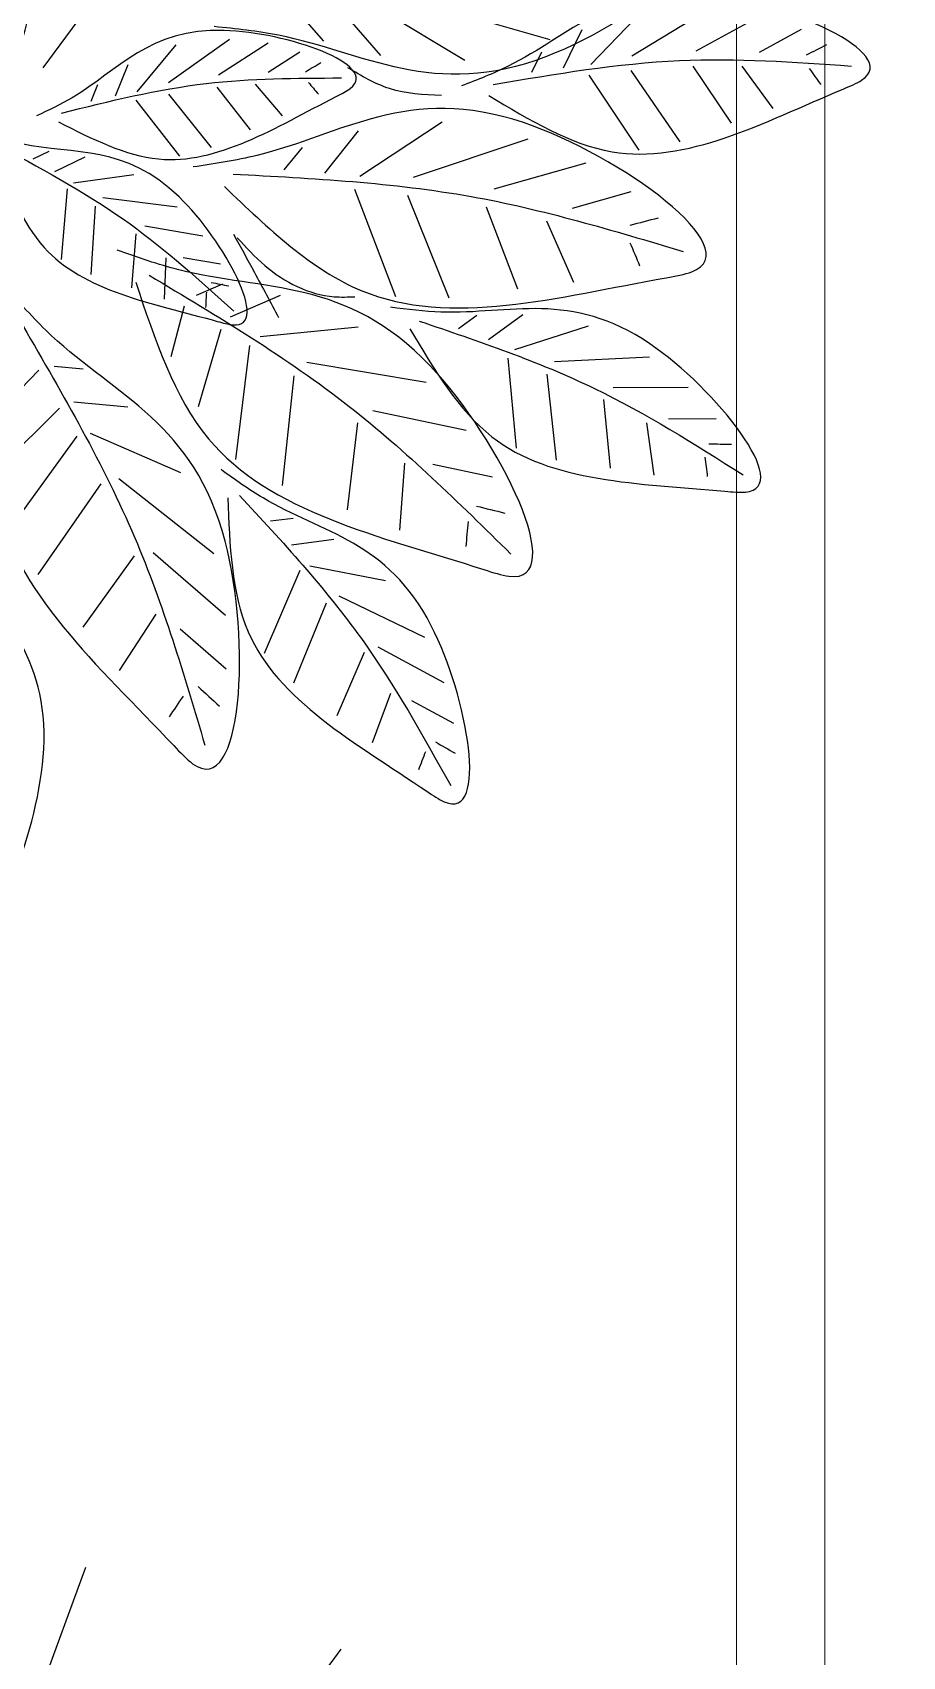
# Model space of a CAD drawing. Header units: metres. Extents: x -1655 to 449, y 40 to 361.
# Drawn here: x 52.689 to 53.181, y 51.592 to 52.51 of the extents above; entities that cross this region are included whole.
import ezdxf

# ---------------------------------------------------------------- set-up
doc = ezdxf.new("R2010")
doc.units = ezdxf.units.M
doc.header["$MEASUREMENT"] = 0
doc.layers.add('Layer5', color=31, linetype='Continuous', lineweight=9)
doc.layers.add('paisajismo', color=7, linetype='Continuous')

# ---------------------------------------------------------------- blocks, each defined once
blk = doc.blocks.new('derakht1')
at = {"layer": 'paisajismo', "color": 96}
for p, q in [((4591.61938, 2088.32512), (4591.6601, 2088.43604)), ((4591.6873, 2088.36794), (4591.72255, 2088.41598))]:
    blk.add_line(p, q, dxfattribs=at)
blk = doc.blocks.new('A$C67B00017')
at = {"layer": 'paisajismo', "color": 153}
for p, q in [((1.1802, 2.2536), (1.1497, 2.1975)), ((1.1314, 2.1742), (1.0748, 2.2156)), ((1.1993, 2.2009), (1.1514, 2.1132)), ((1.1316, 2.1091), (1.0553, 2.16)), ((0.6616, 2.1404), (0.6613, 2.0766)), ((1.2104, 2.1363), (1.1448, 2.0278)), ((0.7033, 2.103), (0.7029, 2.0031)), ((1.1255, 2.0263), (1.0305, 2.0919)), ((0.6563, 2.0473), (0.5868, 2.0569)), ((0.7438, 2.0514), (0.7375, 1.9248)), ((1.1195, 1.9706), (1.0193, 2.0372)), ((1.2079, 2.0447), (1.1336, 1.9731)), ((0.9638, 2.0266), (0.9416, 1.9484)), ((0.6873, 1.9901), (0.596, 1.9987)), ((0.7851, 1.9696), (0.7535, 1.8714)), ((0.9254, 1.9142), (0.8435, 1.9498)), ((1.0022, 1.9664), (0.9674, 1.844)), ((1.1799, 1.9609), (1.1287, 1.9362)), ((0.7212, 1.9143), (0.6064, 1.927)), ((1.15, 1.9075), (1.1228, 1.894)), ((1.1665, 1.9187), (1.211, 1.7635)), ((0.8001, 1.8826), (0.7668, 1.8365)), ((1.0341, 1.8893), (0.983, 1.7361)), ((0.7424, 1.8625), (0.6225, 1.8736)), ((0.9439, 1.8334), (0.8348, 1.8753)), ((0.5838, 1.8422), (0.6008, 1.7627)), ((0.7991, 1.8213), (0.7816, 1.7966)), ((0.6459, 1.807), (0.6723, 1.6825)), ((1.139, 1.8053), (1.2065, 1.6927)), ((0.2557, 1.7905), (0.286, 1.7343)), ((0.3102, 1.7777), (0.3576, 1.6897)), ((0.9594, 1.7289), (0.823, 1.7838)), ((1.0567, 1.7748), (0.9844, 1.6652)), ((0.7102, 1.7537), (0.7366, 1.5944)), ((0.3704, 1.7517), (0.4255, 1.6375)), ((0.6024, 1.7249), (0.5134, 1.7181)), ((0.9676, 1.6581), (0.8244, 1.7128)), ((0.2956, 1.7062), (0.23, 1.6814)), ((0.4458, 1.6996), (0.4652, 1.5983)), ((1.1455, 1.6931), (1.2002, 1.6456)), ((0.3502, 1.6708), (0.2659, 1.6347)), ((0.6565, 1.6621), (0.5405, 1.6481)), ((0.7836, 1.663), (0.771, 1.5323)), ((1.0453, 1.663), (0.9887, 1.6179)), ((0.5007, 1.6304), (0.4935, 1.574)), ((0.4162, 1.6205), (0.3094, 1.5767)), ((1.1645, 1.6174), (1.1934, 1.5919)), ((0.4596, 1.5851), (0.349, 1.5375)), ((1.0231, 1.5881), (0.9931, 1.5639)), ((1.1501, 1.5854), (1.1229, 1.5431)), ((0.5291, 1.5761), (0.5255, 1.546)), ((0.7191, 1.577), (0.5729, 1.5617)), ((0.8259, 1.5588), (0.7969, 1.4925)), ((1.1072, 1.5258), (1.0651, 1.5616)), ((1.162, 1.5429), (1.1194, 1.4768)), ((0.7595, 1.5182), (0.6073, 1.4996)), ((1.1036, 1.4747), (1.0466, 1.519)), ((0.3283, 1.4869), (0.3816, 1.4255)), ((0.3997, 1.486), (0.483, 1.3898)), ((0.7808, 1.4797), (0.6776, 1.4496)), ((0.8412, 1.4823), (0.8261, 1.4469)), ((0.8677, 1.4794), (0.8762, 1.4298)), ((1.167, 1.4916), (1.1093, 1.4101)), ((0.4817, 1.4705), (0.5818, 1.3438)), ((0.9051, 1.4561), (0.9184, 1.3785)), ((1.0941, 1.4101), (1.0232, 1.467)), ((0.8116, 1.4311), (0.7442, 1.4131)), ((0.5898, 1.4266), (0.6419, 1.3061)), ((0.8763, 1.4065), (0.8211, 1.4045)), ((0.9435, 1.4216), (0.9559, 1.3226)), ((1.0862, 1.3667), (1.0113, 1.4248)), ((1.1598, 1.4198), (1.0974, 1.3679)), ((0.4013, 1.3932), (0.3266, 1.3442)), ((0.479, 1.3644), (0.3842, 1.2961)), ((0.9081, 1.3664), (0.8362, 1.3606)), ((0.9867, 1.3638), (0.9756, 1.2834)), ((0.6772, 1.3558), (0.6838, 1.2838)), ((1.133, 1.3557), (1.0915, 1.3392)), ((0.5749, 1.3201), (0.4543, 1.2361)), ((0.9447, 1.3123), (0.854, 1.3064)), ((1.0102, 1.2984), (0.9906, 1.2582)), ((1.1065, 1.3154), (1.0844, 1.3065)), ((0.6387, 1.2881), (0.5145, 1.1983)), ((0.7276, 1.2962), (0.7314, 1.2579)), ((0.6759, 1.2648), (0.6001, 1.1885)), ((0.9681, 1.2749), (0.8737, 1.2672)), ((0.7264, 1.2371), (0.6761, 1.1888)), ((1.0177, 1.2507), (1.0075, 1.2292))]:
    blk.add_line(p, q, dxfattribs=at)
at = {"layer": 'paisajismo', "color": 210}
blk.add_line((1.1292, 1.243), (1.2539, 1.3353), dxfattribs=at)
at = {"layer": 'paisajismo', "color": 153}
for points in [[(1.0922, 1.8372), (1.0174, 2.0015), (1.1009, 2.3094), (1.1127, 2.3341), (1.2263, 2.128), (1.1313, 1.863), (1.105, 1.8007)], [(1.107, 1.8431), (1.1388, 2.0913), (1.1316, 2.3205)], [(1.1282, 2.2643), (1.1069, 2.2795)], [(1.1464, 2.2606), (1.1601, 2.2876)], [(0.7816, 1.732), (0.6378, 1.8412), (0.5652, 2.1519), (0.564, 2.1792), (0.7617, 2.0516), (0.8038, 1.7733), (0.8102, 1.706)], [(1.2121, 1.5118), (1.3587, 1.6887), (1.3588, 2.0949), (1.3525, 2.1292), (1.1442, 1.9138), (1.1726, 1.5566), (1.1841, 1.4712)], [(0.9709, 1.4847), (0.8322, 1.6678), (0.8496, 2.0736), (0.8574, 2.1076), (1.0562, 1.8834), (1.0124, 1.5277), (0.9971, 1.4429)], [(0.7918, 1.7442), (0.7021, 1.9779), (0.587, 2.1762)], [(0.6285, 2.1305), (0.6277, 2.1607)], [(0.6107, 2.1251), (0.5847, 2.1284)], [(0.9876, 1.4962), (0.9578, 1.8134), (0.8846, 2.096)], [(0.9198, 2.0257), (0.9293, 2.0631)], [(0.8962, 2.0252), (0.8655, 2.0382)], [(0.8435, 1.3665), (0.6352, 1.4635), (0.4609, 1.8304), (0.4519, 1.864), (0.7324, 1.7588), (0.86, 1.4239), (0.8862, 1.3418)], [(0.8529, 1.3844), (0.6782, 1.6509), (0.4814, 1.8666)], [(0.5454, 1.8208), (0.5362, 1.8583)], [(0.5565, 1.4893), (0.378, 1.5164), (0.1656, 1.7545), (0.1514, 1.7778), (0.3861, 1.7604), (0.5562, 1.5362), (0.594, 1.4801)], [(0.5247, 1.8094), (0.4915, 1.8064)], [(0.5596, 1.5049), (0.369, 1.6672), (0.1731, 1.7863)], [(0.2314, 1.7659), (0.2162, 1.7921)], [(0.2183, 1.7527), (0.1939, 1.7432)], [(1.069, 1.2674), (1.1083, 1.4604), (1.1157, 1.6406)], [(1.1098, 1.5967), (1.094, 1.6099)], [(1.1239, 1.5927), (1.1362, 1.6132)], [(0.7856, 1.1959), (0.5563, 1.1802), (0.2264, 1.4171), (0.2023, 1.4422), (0.4987, 1.4857), (0.7723, 1.2542), (0.8348, 1.195)], [(1.0225, 1.19), (0.9212, 1.3589), (0.805, 1.497)], [(0.305, 1.4496), (0.2789, 1.478)], [(0.8434, 1.4672), (0.8387, 1.4905)], [(0.7851, 1.2162), (0.5033, 1.3651), (0.2268, 1.4587)], [(0.8304, 1.4606), (0.8098, 1.4596)], [(0.2924, 1.4296), (0.2647, 1.411)], [(0.5059, 1.0967), (0.3384, 1.0294), (0.0345, 1.1266), (0.0104, 1.1396), (0.2215, 1.2438), (0.4819, 1.137), (0.5429, 1.1079)], [(1.1435, 1.2082), (1.2832, 1.234), (1.5024, 1.1117), (1.519, 1.098), (1.34, 1.0504), (1.1558, 1.1733), (1.1132, 1.2053)]]:
    blk.add_spline(points, degree=3, dxfattribs=at)
at = {"layer": 'paisajismo', "color": 210}
for points in [[(1.0922, 1.7739), (1.1015, 1.7047), (1.1292, 1.6493)], [(0.9029, 1.5015), (0.8659, 1.5385), (0.8243, 1.6308), (0.8243, 1.6585)], [(0.9075, 1.4969), (0.8567, 1.5246), (0.7966, 1.5569)]]:
    blk.add_spline(points, degree=3, dxfattribs=at)
at = {"layer": 'paisajismo', "color": 123}
for points in [[(1.0571, 1.2636), (1.0078, 1.3968), (1.091, 1.6337), (1.1017, 1.6524), (1.179, 1.4841), (1.0893, 1.2816), (1.0651, 1.2342)], [(1.0163, 1.1792), (0.89, 1.2442), (0.7915, 1.4751), (0.7868, 1.4961), (0.9574, 1.4242), (1.0279, 1.2142), (1.042, 1.1629)]]:
    blk.add_spline(points, degree=3, dxfattribs=at)

msp = doc.modelspace()

# ---------------------------------------------------------------- linework, layer by layer
at = {"layer": 'Layer5'}
for p, q in [((53.1372, 52.94004), (53.1372, 49.04017)), ((53.0872, 52.89004), (53.0872, 49.09017))]:
    msp.add_line(p, q, dxfattribs=at)

# ---------------------------------------------------------------- block references
at = {"color": 1, "xscale": -0.4245304794960189, "yscale": 0.4245304794960189, "zscale": 0.4245304794960189, "rotation": 270}
msp.add_blockref('A$C67B00017', (52.1671, 52.01084), dxfattribs=at)
at = {"xscale": 2.312637823219937, "yscale": 2.312637823219937, "zscale": 2.312637823219937}
msp.add_blockref('derakht1', (-10566.12788, -4778.15381), dxfattribs=at)

doc.saveas('drawing.dxf')
